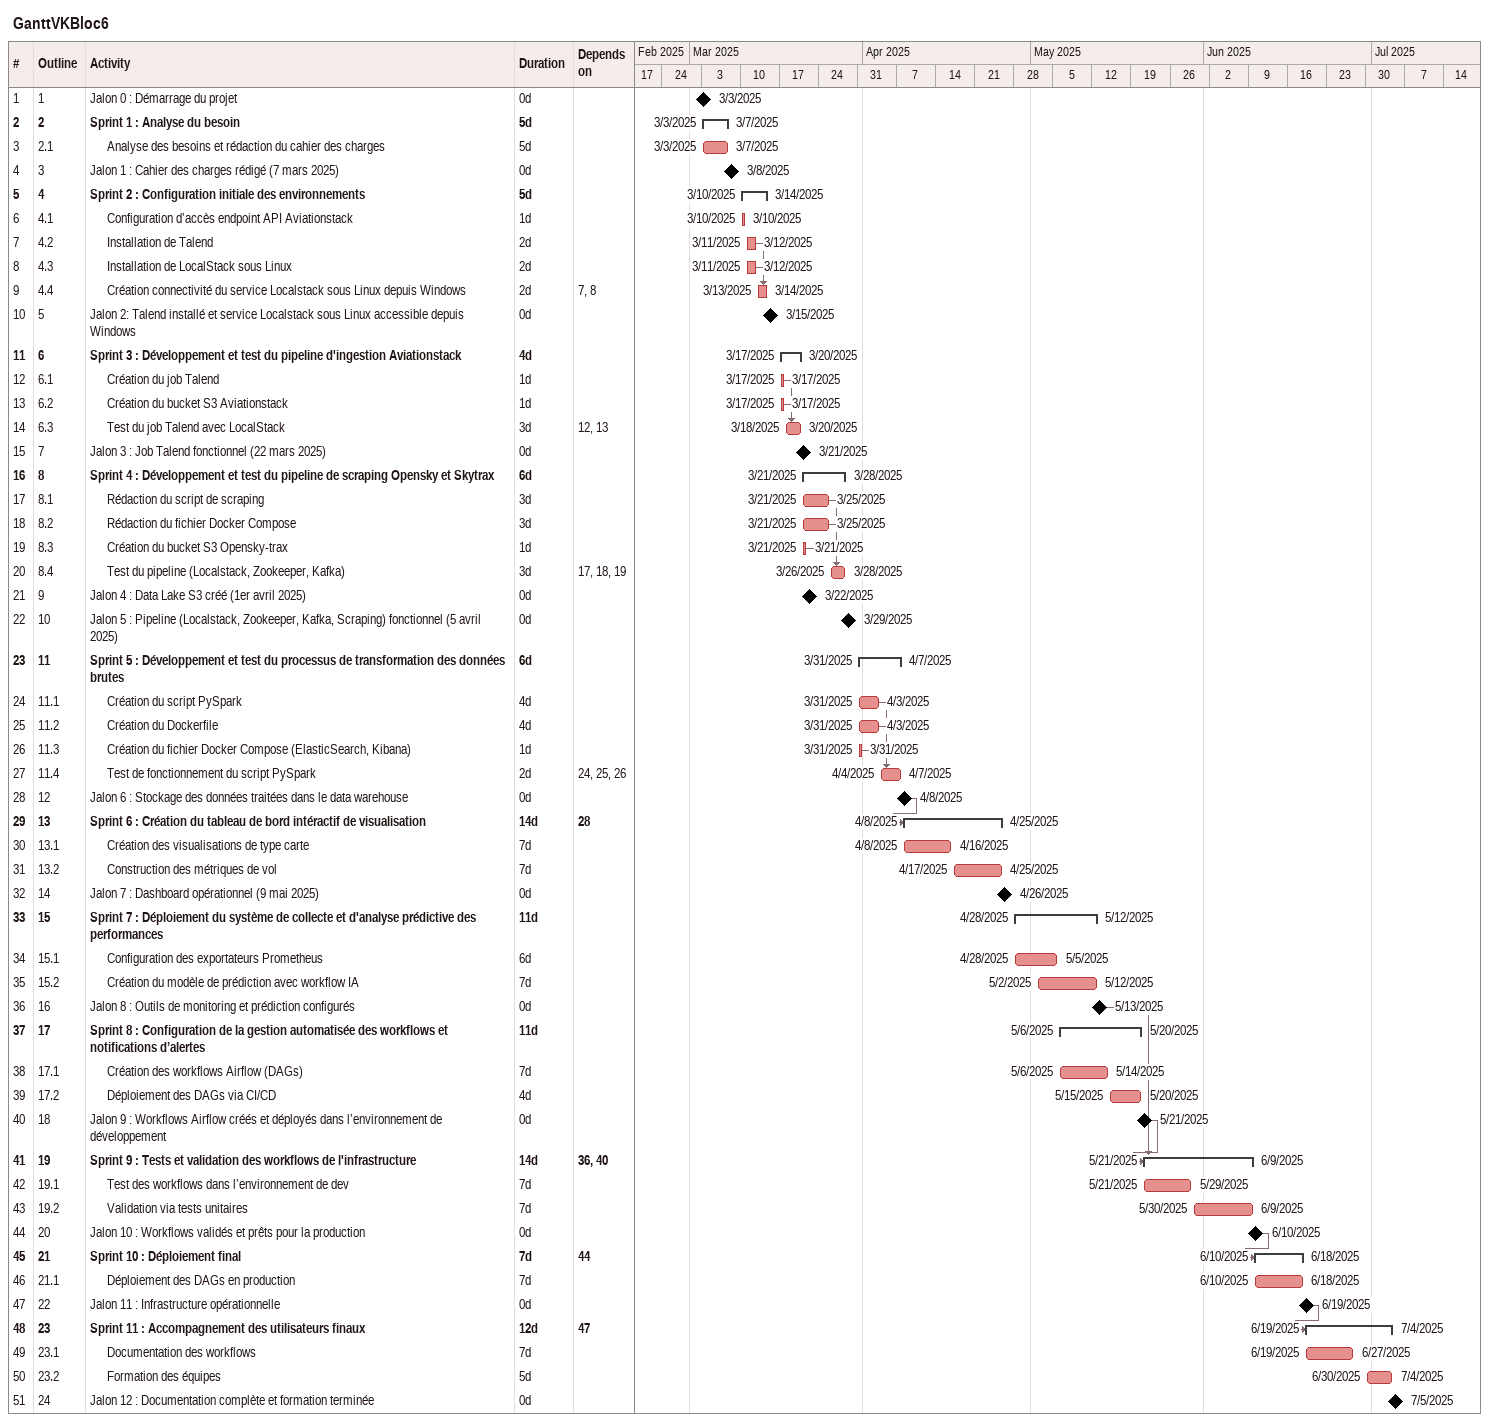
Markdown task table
GanttVKBloc6

| ID | WBS | Task | Duration | Start | Finish | Predecessors |
|---|---|---|---|---|---|---|
| 1 | 1 | Jalon 0 : Démarrage du projet | 0d | 2025-03-03 | 2025-03-03 |  |
| 2 | 2 | **Sprint 1 : Analyse du besoin** | 5d | 2025-03-03 | 2025-03-07 |  |
| 3 | 2.1 | Analyse des besoins et rédaction du cahier des charges | 5d | 2025-03-03 | 2025-03-07 |  |
| 4 | 3 | Jalon 1 : Cahier des charges rédigé (7 mars 2025) | 0d | 2025-03-08 | 2025-03-08 |  |
| 5 | 4 | **Sprint 2 : Configuration initiale des environnements** | 5d | 2025-03-10 | 2025-03-14 |  |
| 6 | 4.1 | Configuration d’accès endpoint API Aviationstack | 1d | 2025-03-10 | 2025-03-10 |  |
| 7 | 4.2 | Installation de Talend | 2d | 2025-03-11 | 2025-03-12 |  |
| 8 | 4.3 | Installation de LocalStack sous Linux | 2d | 2025-03-11 | 2025-03-12 |  |
| 9 | 4.4 | Création connectivité du service Localstack sous Linux depuis Windows | 2d | 2025-03-13 | 2025-03-14 | 7, 8 |
| 10 | 5 | Jalon 2: Talend installé et service Localstack sous Linux accessible depuis Windows | 0d | 2025-03-15 | 2025-03-15 |  |
| 11 | 6 | **Sprint 3 : Développement et test du pipeline d'ingestion Aviationstack** | 4d | 2025-03-17 | 2025-03-20 |  |
| 12 | 6.1 | Création du job Talend | 1d | 2025-03-17 | 2025-03-17 |  |
| 13 | 6.2 | Création du bucket S3 Aviationstack | 1d | 2025-03-17 | 2025-03-17 |  |
| 14 | 6.3 | Test du job Talend avec LocalStack | 3d | 2025-03-18 | 2025-03-20 | 12, 13 |
| 15 | 7 | Jalon 3 : Job Talend fonctionnel (22 mars 2025) | 0d | 2025-03-21 | 2025-03-21 |  |
| 16 | 8 | **Sprint 4 : Développement et test du pipeline de scraping Opensky et Skytrax** | 6d | 2025-03-21 | 2025-03-28 |  |
| 17 | 8.1 | Rédaction du script de scraping | 3d | 2025-03-21 | 2025-03-25 |  |
| 18 | 8.2 | Rédaction du fichier Docker Compose | 3d | 2025-03-21 | 2025-03-25 |  |
| 19 | 8.3 | Création du bucket S3 Opensky-trax | 1d | 2025-03-21 | 2025-03-21 |  |
| 20 | 8.4 | Test du pipeline (Localstack, Zookeeper, Kafka) | 3d | 2025-03-26 | 2025-03-28 | 17, 18, 19 |
| 21 | 9 | Jalon 4 : Data Lake S3 créé (1er avril 2025) | 0d | 2025-03-22 | 2025-03-22 |  |
| 22 | 10 | Jalon 5 : Pipeline (Localstack, Zookeeper, Kafka, Scraping) fonctionnel (5 avril 2025) | 0d | 2025-03-29 | 2025-03-29 |  |
| 23 | 11 | **Sprint 5 : Développement et test du processus de transformation des données brutes** | 6d | 2025-03-31 | 2025-04-07 |  |
| 24 | 11.1 | Création du script PySpark | 4d | 2025-03-31 | 2025-04-03 |  |
| 25 | 11.2 | Création du Dockerfile | 4d | 2025-03-31 | 2025-04-03 |  |
| 26 | 11.3 | Création du fichier Docker Compose (ElasticSearch, Kibana) | 1d | 2025-03-31 | 2025-03-31 |  |
| 27 | 11.4 | Test de fonctionnement du script PySpark | 2d | 2025-04-04 | 2025-04-07 | 24, 25, 26 |
| 28 | 12 | Jalon 6 : Stockage des données traitées dans le data warehouse | 0d | 2025-04-08 | 2025-04-08 |  |
| 29 | 13 | **Sprint 6 : Création du tableau de bord intéractif de visualisation** | 14d | 2025-04-08 | 2025-04-25 | 28 |
| 30 | 13.1 | Création des visualisations de type carte | 7d | 2025-04-08 | 2025-04-16 |  |
| 31 | 13.2 | Construction des métriques de vol | 7d | 2025-04-17 | 2025-04-25 |  |
| 32 | 14 | Jalon 7 : Dashboard opérationnel (9 mai 2025) | 0d | 2025-04-26 | 2025-04-26 |  |
| 33 | 15 | **Sprint 7 : Déploiement du système de collecte et d'analyse prédictive des performances** | 11d | 2025-04-28 | 2025-05-12 |  |
| 34 | 15.1 | Configuration des exportateurs Prometheus | 6d | 2025-04-28 | 2025-05-05 |  |
| 35 | 15.2 | Création du modèle de prédiction avec workflow IA | 7d | 2025-05-02 | 2025-05-12 |  |
| 36 | 16 | Jalon 8 : Outils de monitoring et prédiction configurés | 0d | 2025-05-13 | 2025-05-13 |  |
| 37 | 17 | **Sprint 8 : Configuration de la gestion automatisée des workflows et notifications d’alertes** | 11d | 2025-05-06 | 2025-05-20 |  |
| 38 | 17.1 | Création des workflows Airflow (DAGs) | 7d | 2025-05-06 | 2025-05-14 |  |
| 39 | 17.2 | Déploiement des DAGs via CI/CD | 4d | 2025-05-15 | 2025-05-20 |  |
| 40 | 18 | Jalon 9 : Workflows Airflow créés et déployés dans l’environnement de développement | 0d | 2025-05-21 | 2025-05-21 |  |
| 41 | 19 | **Sprint 9 : Tests et validation des workflows de l'infrastructure** | 14d | 2025-05-21 | 2025-06-09 | 36, 40 |
| 42 | 19.1 | Test des workflows dans l’environnement de dev | 7d | 2025-05-21 | 2025-05-29 |  |
| 43 | 19.2 | Validation via tests unitaires | 7d | 2025-05-30 | 2025-06-09 |  |
| 44 | 20 | Jalon 10 : Workflows validés et prêts pour la production | 0d | 2025-06-10 | 2025-06-10 |  |
| 45 | 21 | **Sprint 10 : Déploiement final** | 7d | 2025-06-10 | 2025-06-18 | 44 |
| 46 | 21.1 | Déploiement des DAGs en production | 7d | 2025-06-10 | 2025-06-18 |  |
| 47 | 22 | Jalon 11 : Infrastructure opérationnelle | 0d | 2025-06-19 | 2025-06-19 |  |
| 48 | 23 | **Sprint 11 : Accompagnement des utilisateurs finaux** | 12d | 2025-06-19 | 2025-07-04 | 47 |
| 49 | 23.1 | Documentation des workflows | 7d | 2025-06-19 | 2025-06-27 |  |
| 50 | 23.2 | Formation des équipes | 5d | 2025-06-30 | 2025-07-04 |  |
| 51 | 24 | Jalon 12 : Documentation complète et formation terminée | 0d | 2025-07-05 | 2025-07-05 |  |
